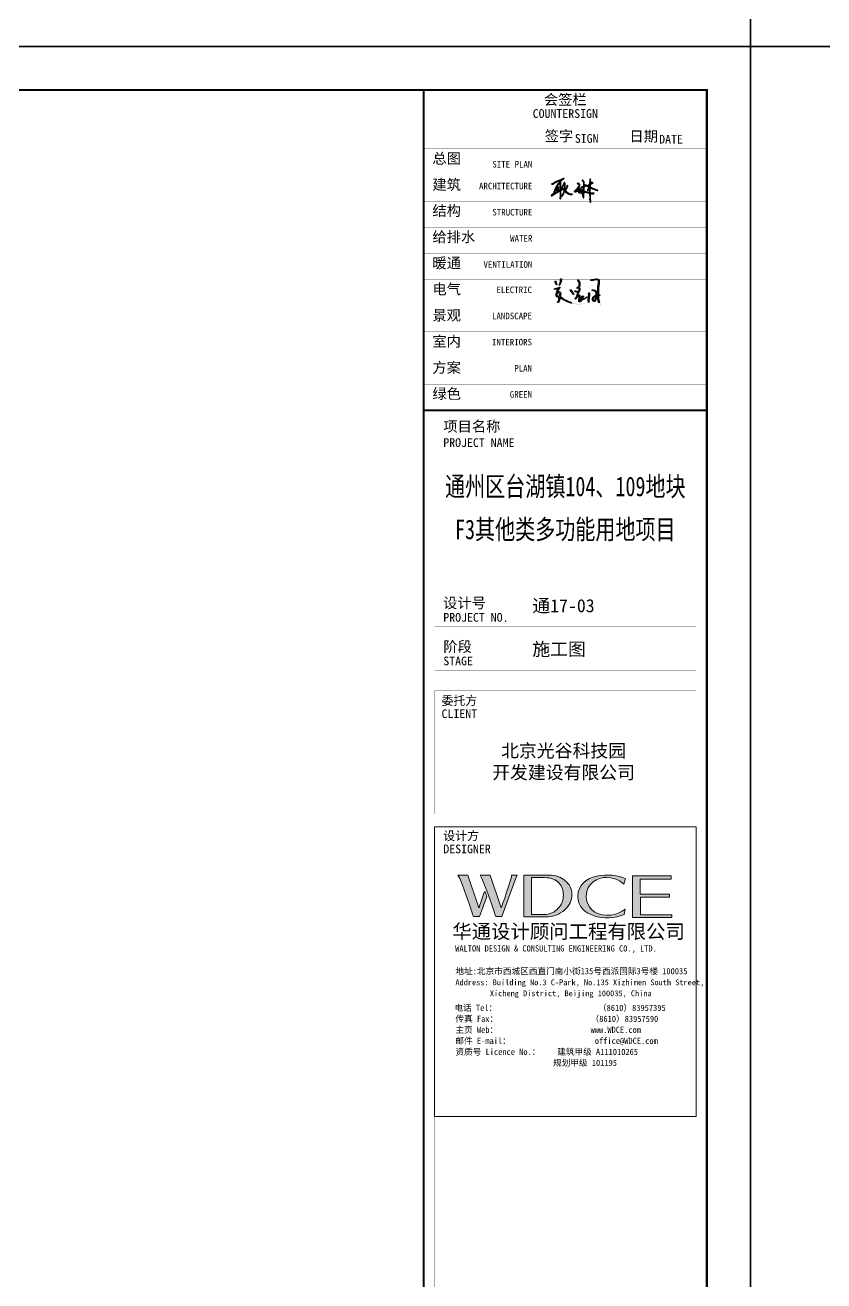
# Model space of a CAD drawing. Extents: x -186750 to 855523, y -12902 to 560425.
# Drawn here: x 160659 to 178991, y 136970 to 165789 of the extents above; entities that cross this region are included whole.
import ezdxf
from ezdxf.enums import TextEntityAlignment as Align
from ezdxf.xclip import XClip

# ---------------------------------------------------------------- set-up
doc = ezdxf.new("R2010")
doc.units = 0
doc.header["$LTSCALE"] = 1000
doc.header["$MEASUREMENT"] = 0
doc.header["$XCLIPFRAME"] = 0
doc.linetypes.add('X-104 8#10#平面$0$109-34 轴网$0$L1$0$$AUDIT_BAD_LTYPE1', pattern=[0])
doc.layers.add('00-图签签名_10', color=10, linetype='Continuous')
doc.layers.add('电子签名', color=5, linetype='Continuous')
doc.layers.add('8#楼幕墙$0$04-不打印_辅助线', color=165, linetype='Continuous', plot=False)
doc.layers.add('X-104 8#10#平面$0$04-不打印_辅助线', color=165, linetype='Continuous', plot=False)
doc.styles.add('图签信息$0$hwxh', font='STXIHEI.TTF')
doc.styles.add('图签信息$0$华文细黑', font='STXIHEI.TTF', dxfattribs={"height": 10})

# ---------------------------------------------------------------- blocks, each defined once
blk = doc.blocks.new('104-10 轴网')
at = {"layer": 'Defpoints'}
blk.add_lwpolyline([(104380, 45500), (178480, 45500), (178480, -11900), (104380, -11900)], close=True, dxfattribs=at)
blk = doc.blocks.new('图签信息$0$logo2')
h = blk.add_hatch(color=7)
h.paths.add_polyline_path([(19.02, -7.36), (15.84, -7.36), (15.84, -3.97), (18.97, -3.97), (18.97, -4.24), (16.46, -4.24), (16.46, -5.45), (18.81, -5.45), (18.81, -5.69), (16.47, -5.69), (16.47, -7.12), (19.02, -7.12)])
edge = h.paths.add_edge_path()
edge.add_spline(control_points=[(15.26, -4.21), (15.26, -4.21), (15.13, -4.65), (15.13, -4.65), (15.13, -4.65), (14.62, -4.1), (13.73, -4.1), (13.04, -4.1), (12.07, -4.54), (12.08, -5.62), (12.08, -6.49), (12.77, -7.16), (13.73, -7.17), (14.66, -7.17), (15.23, -6.68), (15.23, -6.68), (15.23, -6.68), (15.16, -7.11), (15.16, -7.11), (13.63, -7.7), (11.42, -7.29), (11.41, -5.64), (11.4, -3.72), (14.16, -3.66), (15.26, -4.21)], knot_values=[0, 0, 0, 0, 1, 1, 1, 2, 2, 2, 3, 3, 3, 4, 4, 4, 5, 5, 5, 6, 6, 6, 7, 7, 7, 8, 8, 8, 8], degree=3, periodic=0)
edge = h.paths.add_edge_path(flags=16)
edge.add_spline(control_points=[(10.23, -5.57), (10.23, -5.16), (10.12, -4.83), (9.9, -4.58), (9.63, -4.27), (9.23, -4.12), (8.69, -4.12), (8.69, -4.12), (7.64, -4.12), (7.64, -4.12), (7.64, -4.12), (7.64, -7.1), (7.64, -7.1), (7.64, -7.1), (8.66, -7.1), (8.66, -7.1), (9.13, -7.1), (9.52, -6.93), (9.82, -6.6), (10.09, -6.31), (10.23, -5.96), (10.23, -5.57)], knot_values=[0, 0, 0, 0, 1, 1, 1, 2, 2, 2, 3, 3, 3, 4, 4, 4, 5, 5, 5, 6, 6, 6, 7, 7, 7, 7], degree=3, periodic=0)
edge = h.paths.add_edge_path()
edge.add_spline(control_points=[(10.92, -5.51), (10.92, -5.96), (10.72, -6.37), (10.34, -6.72), (9.92, -7.1), (9.41, -7.29), (8.82, -7.29), (8.82, -7.29), (7.03, -7.29), (7.03, -7.29), (7.03, -7.29), (7.03, -3.92), (7.03, -3.92), (7.03, -3.92), (9.1, -3.92), (9.1, -3.92), (9.59, -3.92), (10.01, -4.06), (10.36, -4.34), (10.73, -4.64), (10.92, -5.03), (10.92, -5.51)], knot_values=[0, 0, 0, 0, 1, 1, 1, 2, 2, 2, 3, 3, 3, 4, 4, 4, 5, 5, 5, 6, 6, 6, 7, 7, 7, 7], degree=3, periodic=0)
at = {"lineweight": 0}
blk.add_lwpolyline([(19.02, -7.36), (15.84, -7.36), (15.84, -3.97), (18.97, -3.97), (18.97, -4.24), (16.46, -4.24), (16.46, -5.45), (18.81, -5.45), (18.81, -5.69), (16.47, -5.69), (16.47, -7.12), (19.02, -7.12), (19.02, -7.36)], dxfattribs=at)
for points, knots in [([(10.92, -5.51), (10.92, -5.96), (10.72, -6.37), (10.34, -6.72), (9.92, -7.1), (9.41, -7.29), (8.82, -7.29), (8.82, -7.29), (7.03, -7.29), (7.03, -7.29), (7.03, -7.29), (7.03, -3.92), (7.03, -3.92), (7.03, -3.92), (9.1, -3.92), (9.1, -3.92), (9.59, -3.92), (10.01, -4.06), (10.36, -4.34), (10.73, -4.64), (10.92, -5.03), (10.92, -5.51)], [0, 0, 0, 0, 1, 1, 1, 2, 2, 2, 3, 3, 3, 4, 4, 4, 5, 5, 5, 6, 6, 6, 7, 7, 7, 7]), ([(15.26, -4.21), (15.26, -4.21), (15.13, -4.65), (15.13, -4.65), (15.13, -4.65), (14.62, -4.1), (13.73, -4.1), (13.04, -4.1), (12.07, -4.54), (12.08, -5.62), (12.08, -6.49), (12.77, -7.16), (13.73, -7.17), (14.66, -7.17), (15.23, -6.68), (15.23, -6.68), (15.23, -6.68), (15.16, -7.11), (15.16, -7.11), (13.63, -7.7), (11.42, -7.29), (11.41, -5.64), (11.4, -3.72), (14.16, -3.66), (15.26, -4.21)], [0, 0, 0, 0, 1, 1, 1, 2, 2, 2, 3, 3, 3, 4, 4, 4, 5, 5, 5, 6, 6, 6, 7, 7, 7, 8, 8, 8, 8]), ([(10.23, -5.57), (10.23, -5.16), (10.12, -4.83), (9.9, -4.58), (9.63, -4.27), (9.23, -4.12), (8.69, -4.12), (8.69, -4.12), (7.64, -4.12), (7.64, -4.12), (7.64, -4.12), (7.64, -7.1), (7.64, -7.1), (7.64, -7.1), (8.66, -7.1), (8.66, -7.1), (9.13, -7.1), (9.52, -6.93), (9.82, -6.6), (10.09, -6.31), (10.23, -5.96), (10.23, -5.57)], [0, 0, 0, 0, 1, 1, 1, 2, 2, 2, 3, 3, 3, 4, 4, 4, 5, 5, 5, 6, 6, 6, 7, 7, 7, 7])]:
    blk.add_open_spline(points, degree=3, knots=knots, dxfattribs=at)
blk = doc.blocks.new('图签信息$0$logo1')
h = blk.add_hatch(color=8)
edge = h.paths.add_edge_path()
edge.add_spline(control_points=[(3.86, -5.21), (3.63, -5.88), (3.39, -6.56), (3.39, -6.56), (3.39, -6.56), (2.5, -3.91), (2.5, -3.91), (2.5, -3.91), (1.8, -3.91), (1.69, -3.91), (2.02, -4.39), (2.95, -7.27), (2.95, -7.27), (2.95, -7.27), (3.44, -7.27), (3.44, -7.27), (3.44, -7.27), (4.03, -5.66), (4.03, -5.66), (4.03, -5.66), (3.86, -5.21), (3.86, -5.21)], knot_values=[0, 0, 0, 0, 1, 1, 1, 2, 2, 2, 3, 3, 3, 4, 4, 4, 5, 5, 5, 6, 6, 6, 7, 7, 7, 7], degree=3, periodic=0)
h = blk.add_hatch(color=7)
edge = h.paths.add_edge_path()
edge.add_spline(control_points=[(6.04, -3.91), (6.09, -4.1), (5.2, -6.56), (5.2, -6.56), (5.2, -6.56), (4.3, -3.91), (4.3, -3.91), (4.3, -3.91), (3.6, -3.91), (3.49, -3.91), (3.82, -4.39), (4.75, -7.27), (4.75, -7.27), (4.75, -7.27), (5.24, -7.27), (5.24, -7.27), (5.24, -7.27), (6.33, -4.3), (6.33, -4.3), (6.33, -4.3), (6.48, -3.91), (6.48, -3.91), (6.48, -3.91), (6.21, -3.91), (6.04, -3.91)], knot_values=[0, 0, 0, 0, 1, 1, 1, 2, 2, 2, 3, 3, 3, 4, 4, 4, 5, 5, 5, 6, 6, 6, 7, 7, 7, 8, 8, 8, 8], degree=3, periodic=0)
at = {"color": 8, "lineweight": 0}
blk.add_open_spline([(3.86, -5.21), (3.63, -5.88), (3.39, -6.56), (3.39, -6.56), (3.39, -6.56), (2.5, -3.91), (2.5, -3.91), (2.5, -3.91), (1.8, -3.91), (1.69, -3.91), (2.02, -4.39), (2.95, -7.27), (2.95, -7.27), (2.95, -7.27), (3.44, -7.27), (3.44, -7.27), (3.44, -7.27), (4.03, -5.66), (4.03, -5.66), (4.03, -5.66), (3.86, -5.21), (3.86, -5.21)], degree=3, knots=[0, 0, 0, 0, 1, 1, 1, 2, 2, 2, 3, 3, 3, 4, 4, 4, 5, 5, 5, 6, 6, 6, 7, 7, 7, 7], dxfattribs=at)
at = {"lineweight": 0}
blk.add_open_spline([(6.04, -3.91), (6.09, -4.1), (5.2, -6.56), (5.2, -6.56), (5.2, -6.56), (4.3, -3.91), (4.3, -3.91), (4.3, -3.91), (3.6, -3.91), (3.49, -3.91), (3.82, -4.39), (4.75, -7.27), (4.75, -7.27), (4.75, -7.27), (5.24, -7.27), (5.24, -7.27), (5.24, -7.27), (6.33, -4.3), (6.33, -4.3), (6.33, -4.3), (6.48, -3.91), (6.48, -3.91), (6.48, -3.91), (6.21, -3.91), (6.04, -3.91)], degree=3, knots=[0, 0, 0, 0, 1, 1, 1, 2, 2, 2, 3, 3, 3, 4, 4, 4, 5, 5, 5, 6, 6, 6, 7, 7, 7, 8, 8, 8, 8], dxfattribs=at)
blk.add_blockref('图签信息$0$logo2', (0, 0))
blk = doc.blocks.new('图签信息$0$时间-logo')
at = {"layer": 'Defpoints', "lineweight": 0}
blk.add_lwpolyline([(0, -23.46), (-21.17, -23.46), (-21.17, 0), (0, 0), (0, -23.46)], dxfattribs=at)
blk.add_blockref('图签信息$0$logo1', (-20.97, 0))
at = {"style": '图签信息$0$hwxh'}
for s, height, p in [('华通设计顾问工程有限公司 ', 1.15, (-19.73, -9.05)), ('WALTON DESIGN & CONSULTING ENGINEERING CO., LTD.', 0.5, (-19.5, -10.1)), ('地址:北京市西城区西直门南小街135号西派国际3号楼 100035', 0.5, (-19.48, -11.94)), ('Address: Building No.3 C-Park, No.135 Xizhimen South Street, ', 0.47, (-19.48, -12.83)), ('Xicheng District, Beijing 100035, China ', 0.47, (-16.69, -13.72)), ('电话 Tel：                        （8610）83957395 ', 0.5, (-19.56, -14.91)), ('传真 Fax：                      （8610）83957590 ', 0.5, (-19.48, -15.8)), ('主页 Web：                      www.WDCE.com ', 0.5, (-19.48, -16.69)), ('邮件 E-mail：                    office@WDCE.com ', 0.5, (-19.48, -17.58)), ('资质号 Licence No.：    建筑甲级 A111010265 ', 0.5, (-19.48, -18.47)), ('   规划甲级 101195', 0.5, (-12.6, -19.36))]:
    blk.add_text(s, height=height, dxfattribs=at).set_placement(p)
blk = doc.blocks.new('图签信息')
at = {"const_width": 0.5}
for points in [[(-65, 574), (-65, 500.5), (0, 500.5), (0, 574)], [(-65, 0), (0, 0), (0, 500.5), (-65, 500.5)]]:
    blk.add_lwpolyline(points, close=True, dxfattribs=at)
at = {"const_width": 0.05}
for points in [[(-65, 566.5), (0, 566.5)], [(-39.14, 566.5), (-39.14, 500.5)], [(-19.1, 566.5), (-19.1, 500.5)], [(-65, 560.5), (0, 560.5)], [(-65, 554.5), (0, 554.5)], [(-65, 548.5), (0, 548.5)], [(-65, 542.5), (0, 542.5)], [(-65, 536.5), (0, 536.5)], [(-65, 530.5), (0, 530.5)], [(-65, 524.5), (0, 524.5)], [(-65, 518.5), (0, 518.5)], [(-65, 512.5), (0, 512.5)], [(-65, 512.5), (0, 512.5)], [(-65, 506.5), (0, 506.5)], [(-65, 500.5), (0, 500.5)], [(-62.5, 450.87), (-2.5, 450.87)], [(-62.5, 440.87), (-2.5, 440.87)], [(-2.5, 407.85), (-2.5, 436.12), (-62.5, 436.12), (-62.5, 407.85)], [(-62.5, 407.85), (-2.5, 407.85)], [(-62.5, 404.92), (-62.5, 227.83)], [(-62.5, 404.92), (-2.5, 404.92)], [(-62.5, 227.83), (-2.5, 227.83), (-2.5, 404.92)], [(-57.5, 338.36), (-7.5, 338.36)]]:
    blk.add_lwpolyline(points, dxfattribs=at)
at = {"ltscale": 0.001, "xscale": 2.834689937531525, "yscale": 2.834689937531525, "zscale": 2.834689937531525}
blk.add_blockref('图签信息$0$时间-logo', (-2.5, 404.92), dxfattribs=at)
at = {"style": '图签信息$0$华文细黑'}
for s, height, p in [('会签栏', 2.4, (-32.5, 573)), ('COUNTERSIGN', 2, (-32.5, 569.6))]:
    blk.add_text(s, height=height, dxfattribs=at).set_placement(p, align=Align.TOP_CENTER)
for s, height, p in [('签字', 2.4, (-37.22, 564.63)), ('日期', 2.4, (-17.79, 564.58)), ('SIGN', 2, (-30.32, 563.88)), ('DATE', 2, (-10.96, 563.7)), ('总图', 2.4, (-63, 559.5)), ('建筑', 2.4, (-63, 553.5)), ('结构', 2.4, (-63, 547.5)), ('给排水', 2.4, (-63, 541.5)), ('暖通', 2.4, (-63, 535.5)), ('电气', 2.4, (-63, 529.5)), ('景观', 2.4, (-63, 523.5)), ('室内', 2.4, (-63, 517.5)), ('方案', 2.4, (-63, 511.5)), ('绿色', 2.4, (-63, 505.5)), ('项目名称', 2.4, (-60.5, 498)), ('PROJECT NAME', 2, (-60.5, 494.08)), ('设计号', 2.4, (-60.54, 457.48)), ('PROJECT NO.', 2, (-60.5, 453.97)), ('阶段', 2.4, (-60.5, 447.47)), ('STAGE', 2, (-60.5, 443.97)), ('委托方', 2, (-60.9, 434.86)), ('CLIENT', 2, (-60.9, 431.86)), ('设计方', 2, (-60.5, 403.83)), ('DESIGNER', 2, (-60.5, 400.83))]:
    blk.add_text(s, height=height, dxfattribs=at).set_placement(p, align=Align.TOP_LEFT)
for s, p in [('SITE PLAN', (-40.06, 557.7)), ('ARCHITECTURE', (-40.06, 552.7)), ('STRUCTURE', (-40.06, 546.7)), ('WATER', (-40.06, 540.7)), ('VENTILATION', (-40.06, 534.7)), ('ELECTRIC', (-40.14, 528.89)), ('LANDSCAPE', (-40.14, 522.89)), ('INTERIORS', (-40.14, 516.89)), ('PLAN', (-40.14, 510.89)), ('GREEN', (-40.14, 504.89))]:
    blk.add_text(s, height=1.5, dxfattribs=at).set_placement(p, align=Align.TOP_RIGHT)
at = {"color": 4, "style": '图签信息$0$华文细黑', "width": 0.75}
for s, p in [('通州区台湖镇104、109地块', (-32.5, 480.78)), ('F3其他类多功能用地项目', (-32.5, 470.91))]:
    blk.add_text(s, height=4.5, dxfattribs=at).set_placement(p, align=Align.CENTER)
at = {"color": 4, "ltscale": 0.001, "char_height": 3, "width": 58.4895, "style": '图签信息$0$华文细黑'}
for s, insert, attachment_point in [('通17-03', (-40.06, 455.51), 4), ('施工图', (-40.06, 445.51), 4), ('北京光谷科技园\\P开发建设有限公司', (-32.9, 419.71), 5)]:
    blk.add_mtext(s, dxfattribs=dict(at, insert=insert, attachment_point=attachment_point))
blk = doc.blocks.new('图签-A1')
at = {"color": 2}
blk.add_blockref('图签信息', (0, 0), dxfattribs=at)
blk = doc.blocks.new('图框-A1')
for points, const_width in [([(0, 0), (841, 0), (841, 594), (0, 594)], 0.05), ([(766, 584), (25, 584), (25, 10), (766, 10)], 0.5)]:
    blk.add_lwpolyline(points, close=True, dxfattribs=dict(const_width=const_width))
blk = doc.blocks.new('104-8910 结构')
at = {"layer": 'Defpoints'}
blk.add_lwpolyline([(-19000, -118200), (61000, -118200), (61000, 41800), (-19000, 41800)], close=True, dxfattribs=at)
blk = doc.blocks.new('8#楼幕墙')
at = {"layer": '8#楼幕墙$0$04-不打印_辅助线'}
for points in [[(-18550, 165300), (65550, 165300), (65550, 224700), (-18550, 224700)], [(-18550, 105900), (65550, 105900), (65550, 165300), (-18550, 165300)]]:
    blk.add_lwpolyline(points, close=True, dxfattribs=at)
blk = doc.blocks.new('X-104 8#10#平面')
at = {"linetype": 'X-104 8#10#平面$0$109-34 轴网$0$L1$0$$AUDIT_BAD_LTYPE1'}
for points in [[(177307, 224700), (177307, 165300), (93207, 165300), (93207, 224700)], [(177307, 165300), (177307, 105900), (93207, 105900), (93207, 165300)]]:
    blk.add_lwpolyline(points, close=True, dxfattribs=at)
at = {"layer": 'X-104 8#10#平面$0$04-不打印_辅助线', "linetype": 'X-104 8#10#平面$0$109-34 轴网$0$L1$0$$AUDIT_BAD_LTYPE1'}
for points in [[(177307, 165300), (93207, 165300), (93207, 224700), (177307, 224700)], [(177307, 105900), (93207, 105900), (93207, 165300), (177307, 165300)]]:
    blk.add_lwpolyline(points, close=True, dxfattribs=at)
at = {"layer": 'X-104 8#10#平面$0$04-不打印_辅助线'}
for points in [[(177307, 165300), (261407, 165300), (261407, 224700), (177307, 224700)], [(177307, 105900), (261407, 105900), (261407, 165300), (177307, 165300)]]:
    blk.add_lwpolyline(points, close=True, dxfattribs=at)
at = {"linetype": 'X-104 8#10#平面$0$109-34 轴网$0$L1$0$$AUDIT_BAD_LTYPE1'}
ref = blk.add_blockref('8#楼幕墙', (111757, 0), dxfattribs=at)
XClip(ref).set_block_clipping_path([(-18549.9999999995, -12899.9999999999), (65550.0000000003, 284100.0000000003)])
at = {"xscale": 100, "yscale": 100, "zscale": 100}
for name, p in [('图框-A1', (93207, 165300)), ('图框-A1', (93207, 105900)), ('图签-A1', (176307, 106900))]:
    blk.add_blockref(name, p, dxfattribs=at)
at = {"linetype": 'X-104 8#10#平面$0$109-34 轴网$0$L1$0$$AUDIT_BAD_LTYPE1'}
ref = blk.add_blockref('104-10 轴网', (-8673, 118800), dxfattribs=at)
XClip(ref).set_block_clipping_path([(104379.5977508624, -11900), (178479.5977508624, 45500)])
ref = blk.add_blockref('104-8910 结构', (153887, 46100), dxfattribs=dict(at, rotation=180))
XClip(ref).set_block_clipping_path([(-15919.9999999996, -118200.0000000001), (58180.0000000003, -60800.0000000001)])
blk = doc.blocks.new('UYTITU')
at = {"layer": '电子签名', "linetype": 'Continuous'}
h = blk.add_hatch(color=5, dxfattribs=at)
h.paths.add_polyline_path([(952, 12), (951, 13), (943, 11), (940, 8), (935, -7), (932, -9), (936, -16), (940, -13), (948, 2), (950, 3)], flags=16)
h.paths.add_polyline_path([(1256, 30), (1254, 31), (1252, 29), (1239, 23), (1232, 17), (1218, 9), (1213, 3), (1211, 3), (1205, -4), (1201, -14), (1193, -26), (1191, -43), (1194, -49), (1194, -55), (1197, -57), (1197, -66), (1211, -84), (1221, -84), (1226, -81), (1228, -76), (1237, -65), (1236, -56), (1239, -52), (1239, -45), (1241, -43), (1241, -37), (1246, -25), (1247, -14), (1250, -10), (1250, -3), (1255, 12), (1256, 22), (1258, 25)], flags=16)
h.paths.add_polyline_path([(1094, 105), (1100, 105), (1103, 104), (1106, 101), (1109, 92), (1109, 49), (1105, 25), (1102, 16), (1102, 5), (1099, -7), (1100, -19), (1098, -22), (1096, -44), (1092, -57), (1094, -60), (1093, -73), (1091, -78), (1093, -88), (1094, -117), (1091, -119), (1085, -119), (1082, -109), (1081, -92), (1079, -90), (1077, -77), (1077, -57), (1075, -49), (1079, -36), (1078, -31), (1081, -16), (1080, -9), (1082, -2), (1082, 12), (1085, 24), (1087, 43), (1089, 49), (1089, 75), (1085, 95), (1088, 102)])
h.paths.add_polyline_path([(777, 145), (793, 145), (825, 140), (836, 132), (838, 132), (843, 127), (848, 119), (846, 115), (849, 85), (843, 75), (843, 65), (839, 60), (839, 51), (835, 43), (835, 38), (838, 37), (855, 50), (865, 53), (874, 53), (879, 51), (886, 39), (887, 30), (885, 16), (886, 5), (885, -9), (883, -13), (883, -25), (879, -36), (880, -41), (878, -45), (878, -72), (882, -85), (885, -87), (890, -86), (910, -65), (923, -46), (921, -31), (919, -29), (918, -22), (916, -19), (916, -5), (918, -2), (918, 5), (922, 1), (927, 5), (928, 13), (932, 17), (932, 22), (943, 25), (951, 30), (963, 28), (968, 22), (968, 15), (966, 13), (967, 10), (962, -2), (954, -11), (947, -26), (947, -31), (944, -36), (949, -43), (960, -42), (988, -30), (1005, -17), (1013, -13), (1014, -10), (1035, 1), (1044, 12), (1051, 12), (1039, -2), (1023, -17), (1009, -26), (996, -38), (980, -49), (954, -59), (943, -59), (936, -56), (926, -73), (912, -87), (904, -98), (890, -107), (881, -107), (873, -104), (865, -95), (863, -81), (860, -75), (860, -51), (863, -48), (867, -10), (866, -7), (868, 0), (868, 12), (871, 15), (871, 31), (866, 37), (860, 36), (859, 33), (852, 28), (835, 11), (832, 5), (818, -9), (812, -19), (813, -20), (808, -24), (803, -31), (790, -43), (786, -43), (778, -38), (777, -28), (783, -23), (786, -13), (797, -2), (802, 7), (812, 15), (815, 30), (818, 36), (820, 37), (820, 41), (823, 46), (823, 52), (831, 71), (832, 101), (829, 113), (816, 122), (776, 125), (768, 133), (768, 139)])
h.paths.add_polyline_path([(680, 173), (683, 173), (688, 171), (690, 163), (700, 142), (708, 133), (708, 130), (712, 126), (713, 122), (725, 104), (724, 101), (728, 99), (728, 95), (730, 94), (732, 87), (751, 68), (755, 66), (754, 61), (740, 63), (728, 73), (718, 85), (716, 89), (708, 99), (702, 110), (695, 117), (690, 126), (688, 127), (688, 130), (669, 154), (665, 161), (664, 166), (667, 170), (666, 171), (673, 171)], flags=17)
h.paths.add_polyline_path([(413, 232), (421, 232), (426, 230), (428, 227), (428, 219), (426, 218), (425, 214), (415, 201), (415, 198), (409, 194), (408, 189), (403, 185), (400, 176), (390, 163), (387, 153), (380, 145), (380, 141), (372, 124), (372, 120), (362, 93), (359, 77), (360, 71), (358, 57), (362, 44), (362, 37), (373, 24), (382, 21), (404, 20), (411, 24), (418, 31), (418, 67), (412, 93), (409, 99), (409, 104), (406, 106), (406, 111), (403, 117), (403, 121), (406, 125), (417, 129), (425, 128), (438, 111), (443, 99), (446, 79), (444, 53), (441, 36), (439, 33), (439, 20), (444, 13), (455, 6), (469, -8), (475, -10), (478, -14), (484, -16), (491, -23), (499, -27), (501, -29), (509, -32), (510, -34), (533, -49), (568, -65), (588, -76), (595, -78), (602, -84), (608, -86), (612, -90), (618, -91), (626, -94), (627, -96), (666, -108), (676, -113), (694, -119), (701, -119), (702, -121), (721, -124), (723, -127), (737, -128), (752, -134), (763, -135), (766, -137), (834, -151), (854, -150), (880, -152), (883, -150), (899, -150), (903, -147), (914, -149), (921, -146), (948, -145), (957, -143), (964, -144), (980, -142), (984, -140), (1010, -138), (1012, -136), (1025, -137), (1020, -140), (1014, -140), (991, -149), (986, -149), (953, -157), (912, -160), (878, -166), (838, -166), (798, -163), (795, -161), (751, -153), (732, -146), (703, -141), (616, -113), (607, -107), (601, -106), (593, -99), (579, -94), (576, -91), (566, -88), (558, -82), (543, -77), (531, -69), (517, -64), (515, -60), (505, -53), (499, -52), (497, -49), (483, -42), (469, -32), (467, -29), (460, -26), (442, -11), (433, -7), (430, -7), (428, -10), (423, -48), (421, -50), (419, -63), (412, -80), (407, -107), (404, -110), (403, -114), (388, -120), (380, -118), (376, -114), (374, -106), (377, -97), (379, -97), (382, -103), (386, -106), (391, -96), (393, -89), (404, -54), (405, -37), (407, -35), (406, -32), (409, 0), (384, 2), (359, 10), (358, 13), (351, 18), (347, 24), (346, 32), (341, 42), (340, 64), (343, 90), (347, 106), (351, 109), (350, 113), (354, 121), (355, 127), (360, 135), (360, 138), (368, 153), (368, 157), (389, 190), (389, 194), (393, 197), (388, 200), (386, 197), (375, 195), (368, 192), (363, 193), (357, 189), (317, 185), (315, 183), (310, 183), (306, 180), (301, 180), (300, 192), (306, 197), (319, 205), (345, 205), (349, 207), (365, 210), (403, 224)])
h.paths.add_polyline_path([(329, 376), (330, 376), (330, 372), (333, 368), (333, 363), (338, 353), (338, 346), (341, 341), (342, 331), (345, 326), (349, 314), (354, 307), (355, 300), (363, 292), (360, 288), (352, 289), (346, 293), (332, 317), (329, 327), (320, 343), (321, 346), (318, 350), (316, 367), (323, 370)])
h.paths.add_polyline_path([(842, 399), (851, 399), (858, 392), (873, 375), (884, 346), (886, 336), (885, 328), (888, 319), (888, 302), (884, 295), (884, 279), (874, 248), (871, 244), (868, 233), (878, 222), (884, 208), (884, 168), (882, 167), (878, 157), (875, 141), (858, 110), (856, 108), (853, 108), (859, 133), (862, 139), (861, 140), (866, 159), (868, 161), (868, 191), (866, 198), (867, 200), (863, 210), (848, 218), (838, 218), (829, 211), (822, 198), (818, 198), (817, 202), (822, 209), (822, 217), (827, 227), (834, 235), (843, 238), (855, 236), (861, 236), (868, 258), (868, 266), (873, 285), (872, 297), (875, 304), (872, 311), (871, 327), (868, 330), (867, 341), (864, 345), (862, 355), (839, 384), (837, 393)])
h.paths.add_polyline_path([(1268, 422), (1277, 422), (1304, 419), (1323, 409), (1332, 393), (1332, 353), (1331, 344), (1329, 341), (1330, 336), (1328, 317), (1326, 313), (1327, 311), (1316, 214), (1317, 180), (1313, 72), (1315, 67), (1323, 67), (1333, 63), (1343, 52), (1344, 45), (1339, 37), (1335, 38), (1335, 41), (1328, 50), (1317, 52), (1314, 49), (1312, 35), (1312, -17), (1315, -29), (1315, -35), (1319, -48), (1320, -63), (1323, -71), (1321, -74), (1326, -80), (1326, -85), (1332, -97), (1333, -104), (1335, -107), (1335, -112), (1342, -120), (1349, -134), (1349, -137), (1360, -153), (1362, -160), (1365, -163), (1367, -167), (1366, -168), (1372, -172), (1380, -184), (1380, -192), (1376, -195), (1366, -194), (1354, -181), (1353, -177), (1350, -175), (1350, -172), (1342, -164), (1340, -158), (1337, -157), (1331, -141), (1328, -138), (1321, -125), (1320, -117), (1314, -110), (1310, -101), (1307, -89), (1308, -88), (1305, -82), (1305, -75), (1299, -57), (1300, -56), (1298, -42), (1296, -38), (1297, -35), (1295, -25), (1293, -22), (1294, -13), (1292, -9), (1292, 6), (1294, 15), (1292, 19), (1292, 46), (1280, 42), (1276, 37), (1277, 36), (1274, 27), (1275, 19), (1270, 1), (1269, -8), (1267, -11), (1262, -32), (1255, -41), (1251, -60), (1245, -70), (1241, -82), (1226, -96), (1221, -98), (1204, -96), (1196, -92), (1188, -85), (1175, -56), (1175, -26), (1182, -5), (1187, -1), (1196, 12), (1221, 32), (1223, 32), (1242, 44), (1248, 45), (1256, 50), (1258, 54), (1259, 66), (1257, 90), (1249, 119), (1246, 125), (1227, 140), (1219, 141), (1168, 157), (1166, 159), (1166, 165), (1171, 173), (1180, 173), (1209, 164), (1217, 164), (1226, 160), (1236, 158), (1249, 151), (1264, 137), (1270, 127), (1270, 121), (1272, 120), (1278, 82), (1276, 66), (1279, 61), (1291, 63), (1294, 65), (1293, 70), (1295, 72), (1294, 94), (1296, 170), (1298, 193), (1297, 219), (1300, 229), (1300, 252), (1302, 255), (1301, 266), (1304, 269), (1314, 365), (1313, 390), (1307, 398), (1292, 403), (1262, 403), (1257, 401), (1222, 397), (1220, 395), (1206, 393), (1200, 390), (1180, 389), (1154, 384), (1141, 384), (1134, 391), (1139, 398), (1145, 402), (1155, 403), (1163, 406), (1196, 408), (1224, 414), (1231, 414), (1240, 418), (1256, 419)])
h.paths.add_polyline_path([(456, 425), (463, 422), (466, 413), (463, 398), (463, 384), (459, 375), (459, 367), (454, 363), (453, 353), (442, 323), (442, 319), (437, 313), (424, 282), (417, 273), (417, 271), (415, 271), (417, 282), (422, 292), (422, 295), (432, 320), (434, 336), (441, 354), (441, 361), (444, 370), (444, 415), (449, 423)])
at = {"layer": '电子签名', "color": 5, "linetype": 'Continuous'}
for p, q in [((316, 367), (323, 370)), ((318, 350), (316, 367)), ((321, 346), (318, 350)), ((320, 343), (321, 346)), ((329, 327), (320, 343)), ((323, 370), (329, 376)), ((329, 376), (330, 376)), ((332, 317), (329, 327)), ((330, 376), (330, 372)), ((330, 372), (333, 368)), ((346, 293), (332, 317)), ((333, 368), (333, 363)), ((333, 363), (338, 353)), ((338, 353), (338, 346)), ((338, 346), (341, 341)), ((341, 341), (342, 331)), ((342, 331), (345, 326)), ((345, 326), (349, 314)), ((352, 289), (346, 293)), ((349, 314), (354, 307)), ((360, 288), (352, 289)), ((354, 307), (355, 300)), ((355, 300), (363, 292)), ((363, 292), (360, 288)), ((417, 282), (422, 292)), ((422, 295), (432, 320)), ((422, 292), (422, 295)), ((437, 313), (424, 282)), ((432, 320), (434, 336)), ((434, 336), (441, 354)), ((442, 319), (437, 313)), ((441, 361), (444, 370)), ((441, 354), (441, 361)), ((453, 353), (442, 323)), ((442, 323), (442, 319)), ((444, 415), (449, 423)), ((444, 370), (444, 415)), ((449, 423), (456, 425)), ((454, 363), (453, 353)), ((459, 367), (454, 363)), ((456, 425), (463, 422)), ((463, 384), (459, 375)), ((459, 375), (459, 367)), ((463, 422), (466, 413)), ((466, 413), (463, 398)), ((463, 398), (463, 384)), ((837, 393), (842, 399)), ((839, 384), (837, 393)), ((862, 355), (839, 384)), ((842, 399), (851, 399)), ((851, 399), (858, 392)), ((858, 392), (873, 375)), ((864, 345), (862, 355)), ((867, 341), (864, 345)), ((868, 330), (867, 341)), ((871, 327), (868, 330)), ((872, 311), (871, 327)), ((875, 304), (872, 311)), ((872, 297), (875, 304)), ((873, 285), (872, 297)), ((873, 375), (884, 346)), ((884, 346), (886, 336)), ((888, 302), (884, 295)), ((884, 295), (884, 279)), ((886, 336), (885, 328)), ((885, 328), (888, 319)), ((888, 319), (888, 302)), ((1134, 391), (1139, 398)), ((1141, 384), (1134, 391)), ((1139, 398), (1145, 402)), ((1154, 384), (1141, 384)), ((1145, 402), (1155, 403)), ((1180, 389), (1154, 384)), ((1155, 403), (1163, 406)), ((1163, 406), (1196, 408)), ((1200, 390), (1180, 389)), ((1196, 408), (1224, 414)), ((1206, 393), (1200, 390)), ((1220, 395), (1206, 393)), ((1222, 397), (1220, 395)), ((1257, 401), (1222, 397)), ((1224, 414), (1231, 414)), ((1231, 414), (1240, 418)), ((1240, 418), (1256, 419)), ((1256, 419), (1268, 422)), ((1262, 403), (1257, 401)), ((1292, 403), (1262, 403)), ((1268, 422), (1277, 422)), ((1277, 422), (1304, 419)), ((1307, 398), (1292, 403)), ((1304, 419), (1323, 409)), ((1304, 269), (1314, 365)), ((1313, 390), (1307, 398)), ((1314, 365), (1313, 390)), ((1327, 311), (1316, 214)), ((1323, 409), (1332, 393)), ((1328, 317), (1326, 313)), ((1326, 313), (1327, 311)), ((1330, 336), (1328, 317)), ((1331, 344), (1329, 341)), ((1329, 341), (1330, 336)), ((1332, 353), (1331, 344)), ((1332, 393), (1332, 353)), ((300, 192), (306, 197)), ((301, 180), (300, 192)), ((306, 180), (301, 180)), ((306, 197), (319, 205)), ((310, 183), (306, 180)), ((315, 183), (310, 183)), ((317, 185), (315, 183)), ((357, 189), (317, 185)), ((319, 205), (345, 205)), ((340, 64), (343, 90)), ((341, 42), (340, 64)), ((346, 32), (341, 42)), ((343, 90), (347, 106)), ((345, 205), (349, 207)), ((347, 24), (346, 32)), ((347, 106), (351, 109)), ((351, 18), (347, 24)), ((349, 207), (365, 210)), ((350, 113), (354, 121)), ((351, 109), (350, 113)), ((358, 13), (351, 18)), ((354, 121), (355, 127)), ((355, 127), (360, 135)), ((363, 193), (357, 189)), ((360, 71), (358, 57)), ((358, 57), (362, 44)), ((359, 10), (358, 13)), ((362, 93), (359, 77)), ((359, 77), (360, 71)), ((384, 2), (359, 10)), ((360, 138), (368, 153)), ((360, 135), (360, 138)), ((372, 120), (362, 93)), ((362, 44), (362, 37)), ((362, 37), (373, 24)), ((368, 192), (363, 193)), ((365, 210), (403, 224)), ((375, 195), (368, 192)), ((368, 157), (389, 190)), ((368, 153), (368, 157)), ((380, 141), (372, 124)), ((372, 124), (372, 120)), ((373, 24), (382, 21)), ((386, 197), (375, 195)), ((387, 153), (380, 145)), ((380, 145), (380, 141)), ((382, 21), (404, 20)), ((409, 0), (384, 2)), ((388, 200), (386, 197)), ((390, 163), (387, 153)), ((393, 197), (388, 200)), ((389, 194), (393, 197)), ((389, 190), (389, 194)), ((400, 176), (390, 163)), ((403, 185), (400, 176)), ((403, 224), (413, 232)), ((408, 189), (403, 185)), ((403, 121), (406, 125)), ((403, 117), (403, 121)), ((406, 111), (403, 117)), ((404, 20), (411, 24)), ((406, 125), (417, 129)), ((406, 106), (406, 111)), ((409, 104), (406, 106)), ((406, -32), (409, 0)), ((409, 194), (408, 189)), ((415, 198), (409, 194)), ((409, 99), (409, 104)), ((412, 93), (409, 99)), ((411, 24), (418, 31)), ((418, 67), (412, 93)), ((413, 232), (421, 232)), ((415, 271), (417, 282)), ((417, 271), (415, 271)), ((425, 214), (415, 201)), ((415, 201), (415, 198)), ((424, 282), (417, 273)), ((417, 273), (417, 271)), ((417, 129), (425, 128)), ((418, 31), (418, 67)), ((421, 232), (426, 230)), ((426, 218), (425, 214)), ((425, 128), (438, 111)), ((426, 230), (428, 227)), ((428, 219), (426, 218)), ((428, 227), (428, 219)), ((438, 111), (443, 99)), ((441, 36), (439, 33)), ((439, 33), (439, 20)), ((439, 20), (444, 13)), ((444, 53), (441, 36)), ((443, 99), (446, 79)), ((446, 79), (444, 53)), ((444, 13), (455, 6)), ((455, 6), (469, -8)), ((664, 166), (667, 170)), ((665, 161), (664, 166)), ((669, 154), (665, 161)), ((666, 171), (673, 171)), ((667, 170), (666, 171)), ((688, 130), (669, 154)), ((673, 171), (680, 173)), ((680, 173), (683, 173)), ((683, 173), (688, 171)), ((688, 171), (690, 163)), ((688, 127), (688, 130)), ((690, 126), (688, 127)), ((690, 163), (700, 142)), ((695, 117), (690, 126)), ((702, 110), (695, 117)), ((700, 142), (708, 133)), ((708, 99), (702, 110)), ((708, 133), (708, 130)), ((708, 130), (712, 126)), ((716, 89), (708, 99)), ((712, 126), (713, 122)), ((713, 122), (725, 104)), ((718, 85), (716, 89)), ((728, 73), (718, 85)), ((725, 104), (724, 101)), ((724, 101), (728, 99)), ((728, 99), (728, 95)), ((728, 95), (730, 94)), ((740, 63), (728, 73)), ((730, 94), (732, 87)), ((732, 87), (751, 68)), ((754, 61), (740, 63)), ((751, 68), (755, 66)), ((755, 66), (754, 61)), ((768, 139), (777, 145)), ((768, 133), (768, 139)), ((776, 125), (768, 133)), ((816, 122), (776, 125)), ((777, 145), (793, 145)), ((793, 145), (825, 140)), ((797, -2), (802, 7)), ((802, 7), (812, 15)), ((812, 15), (815, 30)), ((815, 30), (818, 36)), ((829, 113), (816, 122)), ((817, 202), (822, 209)), ((818, 198), (817, 202)), ((822, 198), (818, 198)), ((818, 36), (820, 37)), ((832, 5), (818, -9)), ((820, 41), (823, 46)), ((820, 37), (820, 41)), ((822, 217), (827, 227)), ((822, 209), (822, 217)), ((829, 211), (822, 198)), ((823, 52), (831, 71)), ((823, 46), (823, 52)), ((825, 140), (836, 132)), ((827, 227), (834, 235)), ((838, 218), (829, 211)), ((832, 101), (829, 113)), ((831, 71), (832, 101)), ((835, 11), (832, 5)), ((834, 235), (843, 238)), ((839, 51), (835, 43)), ((835, 43), (835, 38)), ((835, 38), (838, 37)), ((852, 28), (835, 11)), ((836, 132), (838, 132)), ((848, 218), (838, 218)), ((838, 132), (843, 127)), ((838, 37), (855, 50)), ((843, 65), (839, 60)), ((839, 60), (839, 51)), ((843, 238), (855, 236)), ((843, 127), (848, 119)), ((849, 85), (843, 75)), ((843, 75), (843, 65)), ((848, 119), (846, 115)), ((846, 115), (849, 85)), ((863, 210), (848, 218)), ((859, 33), (852, 28)), ((853, 108), (859, 133)), ((856, 108), (853, 108)), ((855, 236), (861, 236)), ((855, 50), (865, 53)), ((858, 110), (856, 108)), ((875, 141), (858, 110)), ((859, 133), (862, 139)), ((860, 36), (859, 33)), ((866, 37), (860, 36)), ((861, 236), (868, 258)), ((861, 140), (866, 159)), ((862, 139), (861, 140)), ((867, 200), (863, 210)), ((865, 53), (874, 53)), ((866, 198), (867, 200)), ((868, 191), (866, 198)), ((866, 159), (868, 161)), ((871, 31), (866, 37)), ((866, -7), (868, 0)), ((868, 266), (873, 285)), ((868, 258), (868, 266)), ((871, 244), (868, 233)), ((868, 233), (878, 222)), ((868, 161), (868, 191)), ((868, 12), (871, 15)), ((868, 0), (868, 12)), ((874, 248), (871, 244)), ((871, 15), (871, 31)), ((884, 279), (874, 248)), ((874, 53), (879, 51)), ((878, 157), (875, 141)), ((878, 222), (884, 208)), ((882, 167), (878, 157)), ((879, 51), (886, 39)), ((884, 168), (882, 167)), ((884, 208), (884, 168)), ((887, 30), (885, 16)), ((885, 16), (886, 5)), ((886, 5), (885, -9)), ((886, 39), (887, 30)), ((918, 5), (922, 1)), ((918, -2), (918, 5)), ((922, 1), (927, 5)), ((927, 5), (928, 13)), ((928, 13), (932, 17)), ((932, 22), (943, 25)), ((932, 17), (932, 22)), ((940, 8), (935, -7)), ((943, 11), (940, 8)), ((940, -13), (948, 2)), ((943, 25), (951, 30)), ((951, 13), (943, 11)), ((948, 2), (950, 3)), ((950, 3), (952, 12)), ((951, 30), (963, 28)), ((952, 12), (951, 13)), ((967, 10), (962, -2)), ((963, 28), (968, 22)), ((968, 15), (966, 13)), ((966, 13), (967, 10)), ((968, 22), (968, 15)), ((1014, -10), (1035, 1)), ((1035, 1), (1044, 12)), ((1051, 12), (1039, -2)), ((1044, 12), (1051, 12)), ((1082, 12), (1085, 24)), ((1082, -2), (1082, 12)), ((1085, 95), (1088, 102)), ((1089, 75), (1085, 95)), ((1085, 24), (1087, 43)), ((1087, 43), (1089, 49)), ((1088, 102), (1094, 105)), ((1089, 49), (1089, 75)), ((1094, 105), (1100, 105)), ((1102, 5), (1099, -7)), ((1100, 105), (1103, 104)), ((1105, 25), (1102, 16)), ((1102, 16), (1102, 5)), ((1103, 104), (1106, 101)), ((1109, 49), (1105, 25)), ((1106, 101), (1109, 92)), ((1109, 92), (1109, 49)), ((1166, 165), (1171, 173)), ((1166, 159), (1166, 165)), ((1168, 157), (1166, 159)), ((1219, 141), (1168, 157)), ((1171, 173), (1180, 173)), ((1180, 173), (1209, 164)), ((1187, -1), (1196, 12)), ((1196, 12), (1221, 32)), ((1211, 3), (1205, -4)), ((1209, 164), (1217, 164)), ((1213, 3), (1211, 3)), ((1218, 9), (1213, 3)), ((1217, 164), (1226, 160)), ((1232, 17), (1218, 9)), ((1227, 140), (1219, 141)), ((1221, 32), (1223, 32)), ((1223, 32), (1242, 44)), ((1226, 160), (1236, 158)), ((1246, 125), (1227, 140)), ((1239, 23), (1232, 17)), ((1236, 158), (1249, 151)), ((1252, 29), (1239, 23)), ((1242, 44), (1248, 45)), ((1249, 119), (1246, 125)), ((1248, 45), (1256, 50)), ((1249, 151), (1264, 137)), ((1257, 90), (1249, 119)), ((1250, -3), (1255, 12)), ((1254, 31), (1252, 29)), ((1256, 30), (1254, 31)), ((1255, 12), (1256, 22)), ((1256, 50), (1258, 54)), ((1258, 25), (1256, 30)), ((1256, 22), (1258, 25)), ((1259, 66), (1257, 90)), ((1258, 54), (1259, 66)), ((1264, 137), (1270, 127)), ((1270, 1), (1269, -8)), ((1270, 127), (1270, 121)), ((1270, 121), (1272, 120)), ((1275, 19), (1270, 1)), ((1272, 120), (1278, 82)), ((1277, 36), (1274, 27)), ((1274, 27), (1275, 19)), ((1278, 82), (1276, 66)), ((1276, 66), (1279, 61)), ((1280, 42), (1276, 37)), ((1276, 37), (1277, 36)), ((1279, 61), (1291, 63)), ((1292, 46), (1280, 42)), ((1291, 63), (1294, 65)), ((1292, 19), (1292, 46)), ((1294, 15), (1292, 19)), ((1292, 6), (1294, 15)), ((1292, -9), (1292, 6)), ((1293, 70), (1295, 72)), ((1294, 65), (1293, 70)), ((1294, 94), (1296, 170)), ((1295, 72), (1294, 94)), ((1296, 170), (1298, 193)), ((1297, 219), (1300, 229)), ((1298, 193), (1297, 219)), ((1300, 252), (1302, 255)), ((1300, 229), (1300, 252)), ((1301, 266), (1304, 269)), ((1302, 255), (1301, 266)), ((1314, 49), (1312, 35)), ((1312, 35), (1312, -17)), ((1317, 180), (1313, 72)), ((1313, 72), (1315, 67)), ((1317, 52), (1314, 49)), ((1315, 67), (1323, 67)), ((1316, 214), (1317, 180)), ((1328, 50), (1317, 52)), ((1323, 67), (1333, 63)), ((1335, 41), (1328, 50)), ((1333, 63), (1343, 52)), ((1335, 38), (1335, 41)), ((1339, 37), (1335, 38)), ((1344, 45), (1339, 37)), ((1343, 52), (1344, 45)), ((374, -106), (377, -97)), ((376, -114), (374, -106)), ((380, -118), (376, -114)), ((377, -97), (379, -97)), ((379, -97), (382, -103)), ((388, -120), (380, -118)), ((382, -103), (386, -106)), ((386, -106), (391, -96)), ((403, -114), (388, -120)), ((391, -96), (393, -89)), ((393, -89), (404, -54)), ((404, -110), (403, -114)), ((404, -54), (405, -37)), ((407, -107), (404, -110)), ((405, -37), (407, -35)), ((407, -35), (406, -32)), ((412, -80), (407, -107)), ((419, -63), (412, -80)), ((421, -50), (419, -63)), ((423, -48), (421, -50)), ((428, -10), (423, -48)), ((430, -7), (428, -10)), ((433, -7), (430, -7)), ((442, -11), (433, -7)), ((460, -26), (442, -11)), ((467, -29), (460, -26)), ((469, -32), (467, -29)), ((469, -8), (475, -10)), ((483, -42), (469, -32)), ((475, -10), (478, -14)), ((478, -14), (484, -16)), ((497, -49), (483, -42)), ((484, -16), (491, -23)), ((491, -23), (499, -27)), ((499, -52), (497, -49)), ((499, -27), (501, -29)), ((505, -53), (499, -52)), ((501, -29), (509, -32)), ((515, -60), (505, -53)), ((509, -32), (510, -34)), ((510, -34), (533, -49)), ((517, -64), (515, -60)), ((531, -69), (517, -64)), ((543, -77), (531, -69)), ((533, -49), (568, -65)), ((558, -82), (543, -77)), ((566, -88), (558, -82)), ((576, -91), (566, -88)), ((568, -65), (588, -76)), ((579, -94), (576, -91)), ((593, -99), (579, -94)), ((588, -76), (595, -78)), ((601, -106), (593, -99)), ((595, -78), (602, -84)), ((607, -107), (601, -106)), ((602, -84), (608, -86)), ((616, -113), (607, -107)), ((608, -86), (612, -90)), ((612, -90), (618, -91)), ((703, -141), (616, -113)), ((618, -91), (626, -94)), ((626, -94), (627, -96)), ((627, -96), (666, -108)), ((666, -108), (676, -113)), ((676, -113), (694, -119)), ((777, -28), (783, -23)), ((778, -38), (777, -28)), ((786, -43), (778, -38)), ((783, -23), (786, -13)), ((786, -13), (797, -2)), ((790, -43), (786, -43)), ((803, -31), (790, -43)), ((808, -24), (803, -31)), ((813, -20), (808, -24)), ((818, -9), (812, -19)), ((812, -19), (813, -20)), ((860, -51), (863, -48)), ((860, -75), (860, -51)), ((863, -81), (860, -75)), ((863, -48), (867, -10)), ((865, -95), (863, -81)), ((873, -104), (865, -95)), ((867, -10), (866, -7)), ((881, -107), (873, -104)), ((880, -41), (878, -45)), ((878, -45), (878, -72)), ((878, -72), (882, -85)), ((883, -25), (879, -36)), ((879, -36), (880, -41)), ((890, -107), (881, -107)), ((882, -85), (885, -87)), ((885, -9), (883, -13)), ((883, -13), (883, -25)), ((885, -87), (890, -86)), ((890, -86), (910, -65)), ((904, -98), (890, -107)), ((912, -87), (904, -98)), ((910, -65), (923, -46)), ((926, -73), (912, -87)), ((916, -5), (918, -2)), ((916, -19), (916, -5)), ((918, -22), (916, -19)), ((919, -29), (918, -22)), ((921, -31), (919, -29)), ((923, -46), (921, -31)), ((936, -56), (926, -73)), ((935, -7), (932, -9)), ((932, -9), (936, -16)), ((936, -16), (940, -13)), ((943, -59), (936, -56)), ((954, -59), (943, -59)), ((947, -31), (944, -36)), ((944, -36), (949, -43)), ((954, -11), (947, -26)), ((947, -26), (947, -31)), ((949, -43), (960, -42)), ((962, -2), (954, -11)), ((980, -49), (954, -59)), ((960, -42), (988, -30)), ((996, -38), (980, -49)), ((988, -30), (1005, -17)), ((1009, -26), (996, -38)), ((1005, -17), (1013, -13)), ((1023, -17), (1009, -26)), ((1013, -13), (1014, -10)), ((1039, -2), (1023, -17)), ((1075, -49), (1079, -36)), ((1077, -57), (1075, -49)), ((1077, -77), (1077, -57)), ((1079, -90), (1077, -77)), ((1078, -31), (1081, -16)), ((1079, -36), (1078, -31)), ((1081, -92), (1079, -90)), ((1080, -9), (1082, -2)), ((1081, -16), (1080, -9)), ((1082, -109), (1081, -92)), ((1085, -119), (1082, -109)), ((1093, -73), (1091, -78)), ((1091, -78), (1093, -88)), ((1094, -117), (1091, -119)), ((1096, -44), (1092, -57)), ((1092, -57), (1094, -60)), ((1094, -60), (1093, -73)), ((1093, -88), (1094, -117)), ((1098, -22), (1096, -44)), ((1100, -19), (1098, -22)), ((1099, -7), (1100, -19)), ((1175, -26), (1182, -5)), ((1175, -56), (1175, -26)), ((1188, -85), (1175, -56)), ((1182, -5), (1187, -1)), ((1196, -92), (1188, -85)), ((1193, -26), (1191, -43)), ((1191, -43), (1194, -49)), ((1201, -14), (1193, -26)), ((1194, -49), (1194, -55)), ((1194, -55), (1197, -57)), ((1204, -96), (1196, -92)), ((1197, -57), (1197, -66)), ((1197, -66), (1211, -84)), ((1205, -4), (1201, -14)), ((1221, -98), (1204, -96)), ((1211, -84), (1221, -84)), ((1221, -84), (1226, -81)), ((1226, -96), (1221, -98)), ((1226, -81), (1228, -76)), ((1241, -82), (1226, -96)), ((1228, -76), (1237, -65)), ((1236, -56), (1239, -52)), ((1237, -65), (1236, -56)), ((1239, -45), (1241, -43)), ((1239, -52), (1239, -45)), ((1241, -37), (1246, -25)), ((1241, -43), (1241, -37)), ((1245, -70), (1241, -82)), ((1251, -60), (1245, -70)), ((1246, -25), (1247, -14)), ((1247, -14), (1250, -10)), ((1250, -10), (1250, -3)), ((1255, -41), (1251, -60)), ((1262, -32), (1255, -41)), ((1267, -11), (1262, -32)), ((1269, -8), (1267, -11)), ((1294, -13), (1292, -9)), ((1293, -22), (1294, -13)), ((1295, -25), (1293, -22)), ((1297, -35), (1295, -25)), ((1296, -38), (1297, -35)), ((1298, -42), (1296, -38)), ((1300, -56), (1298, -42)), ((1299, -57), (1300, -56)), ((1305, -75), (1299, -57)), ((1305, -82), (1305, -75)), ((1308, -88), (1305, -82)), ((1307, -89), (1308, -88)), ((1310, -101), (1307, -89)), ((1314, -110), (1310, -101)), ((1312, -17), (1315, -29)), ((1320, -117), (1314, -110)), ((1315, -29), (1315, -35)), ((1315, -35), (1319, -48)), ((1319, -48), (1320, -63)), ((1320, -63), (1323, -71)), ((1321, -125), (1320, -117)), ((1323, -71), (1321, -74)), ((1321, -74), (1326, -80)), ((1326, -80), (1326, -85)), ((1326, -85), (1332, -97)), ((1332, -97), (1333, -104)), ((1333, -104), (1335, -107)), ((1335, -107), (1335, -112)), ((1335, -112), (1342, -120))]:
    blk.add_line(p, q, dxfattribs=at)
blk = doc.blocks.new('gl')
h = blk.add_hatch(color=256)
h.dxf.hatch_style = 1
h.paths.add_polyline_path([(-1, -1), (10, -8), (29, -8), (52, 8), (103, 37), (155, 61), (219, 92), (157, 9), (121, -38), (94, -92), (53, -191), (39, -227), (1, -257), (-6, -262), (-6, -269), (1, -272), (8, -272), (29, -255), (76, -224), (169, -170), (199, -158), (197, -258), (193, -334), (202, -341), (209, -341), (213, -332), (211, -296), (213, -259), (213, -153), (228, -143), (261, -131), (279, -127), (285, -127), (289, -123), (285, -115), (278, -113), (271, -114), (259, -117), (213, -135), (217, 19), (214, 43), (211, 48), (205, 50), (202, 50), (227, 79), (247, 95), (270, 113), (285, 120), (290, 123), (287, 128), (280, 133), (274, 133), (267, 128), (237, 113), (201, 97), (130, 65), (93, 47), (59, 27), (40, 15), (29, 9), (18, 4), (10, 2), (4, 2), (0, 0)])
h.paths.add_polyline_path([(108, -141), (112, -148), (120, -150), (126, -149), (145, -138), (167, -128), (169, -123), (164, -117), (159, -115), (135, -124), (118, -135), (114, -138)], flags=0)
h.paths.add_polyline_path([(119, -92), (125, -95), (133, -95), (141, -89), (147, -87), (150, -87), (145, -98), (141, -107), (144, -108), (157, -102), (161, -95), (170, -80), (161, -72), (140, -75), (120, -85)], flags=0)
h.paths.add_polyline_path([(201, 46), (189, 31), (156, -12), (138, -41), (121, -71), (78, -177), (60, -216), (104, -189), (156, -162), (199, -142), (199, -51), (200, 9), (200, 42), (200, 46)], flags=16)
h = blk.add_hatch(color=256)
h.dxf.hatch_style = 1
h.paths.add_polyline_path([(246, -84), (239, -77), (231, -73), (223, -76), (223, -82), (230, -91), (235, -107), (244, -118), (255, -118), (259, -117), (258, -108), (259, -90), (265, -60), (275, -30), (290, -4), (298, 9), (301, -69), (299, -107), (293, -142), (274, -199), (253, -243), (243, -264), (239, -257), (239, -248), (236, -248), (229, -266), (224, -280), (227, -287), (233, -288), (241, -287), (263, -259), (282, -223), (292, -196), (303, -163), (335, -194), (361, -218), (395, -237), (423, -244), (453, -244), (473, -244), (479, -237), (467, -237), (409, -228), (381, -214), (347, -184), (322, -160), (339, -138), (359, -92), (372, -62), (372, -44), (364, -36), (356, -36), (353, -40), (356, -46), (347, -78), (334, -107), (323, -133), (308, -152), (315, -115), (317, -96), (318, -39), (314, 11), (308, 28), (298, 34), (293, 32), (284, 18), (265, -18), (251, -54), (247, -69)])
h = blk.add_hatch(color=256)
h.dxf.hatch_style = 1
h.paths.add_polyline_path([(594, 10), (592, 7), (593, 4), (597, 1), (604, 1), (612, 2), (627, -2), (638, -12), (639, -25), (631, -46), (605, -84), (575, -123), (546, -152), (522, -173), (522, -177), (527, -182), (539, -182), (560, -178), (603, -165), (619, -158), (617, -179), (622, -195), (629, -202), (641, -202), (655, -188), (667, -167), (677, -148), (679, -137), (677, -129), (674, -129), (670, -134), (657, -151), (639, -179), (636, -182), (634, -180), (638, -150), (662, -136), (672, -128), (672, -125), (656, -110), (640, -96), (636, -86), (628, -84), (622, -86), (621, -89), (622, -104), (621, -139), (601, -148), (583, -156), (558, -164), (552, -165), (551, -162), (567, -148), (585, -129), (603, -108), (625, -78), (646, -48), (652, -34), (654, -21), (652, -13), (645, -4), (635, 3), (626, 8), (615, 12), (608, 12), (602, 12)])
h.paths.add_polyline_path([(635, -100), (636, -130), (637, -134), (655, -127), (662, -124), (654, -115), (636, -99)], flags=16)
h = blk.add_hatch(color=256)
h.dxf.hatch_style = 1
h.paths.add_polyline_path([(718, -147), (729, -158), (732, -160), (727, -256), (727, -266), (717, -236), (711, -199), (711, -177), (713, -163)], flags=16)
h.paths.add_polyline_path([(676, -79), (674, -84), (679, -89), (686, -89), (697, -87), (710, -82), (732, -73), (733, -75), (733, -136), (733, -140), (724, -131), (717, -127), (713, -125), (707, -126), (704, -130), (700, -146), (686, -181), (678, -201), (674, -216), (674, -222), (680, -224), (685, -224), (691, -218), (696, -205), (703, -186), (706, -180), (708, -203), (714, -249), (716, -262), (724, -314), (730, -321), (737, -321), (743, -316), (743, -263), (749, -178), (749, -174), (770, -185), (804, -196), (834, -206), (860, -215), (875, -219), (878, -300), (885, -363), (882, -363), (875, -345), (873, -339), (873, -339), (875, -347), (876, -356), (880, -371), (884, -390), (888, -410), (890, -416), (895, -418), (902, -418), (906, -413), (904, -397), (899, -330), (893, -283), (893, -222), (919, -227), (940, -226), (963, -223), (974, -220), (979, -215), (979, -212), (975, -211), (971, -212), (960, -212), (945, -213), (919, -212), (899, -210), (891, -208), (891, -167), (891, -114), (892, -88), (936, -110), (984, -130), (1015, -143), (1049, -152), (1060, -152), (1062, -148), (1062, -146), (1059, -144), (1053, -140), (1032, -133), (1012, -126), (982, -115), (938, -96), (893, -73), (893, -44), (893, -11), (947, 16), (955, 20), (950, 29), (944, 32), (929, 35), (921, 36), (913, 40), (905, 51), (903, 54), (902, 50), (907, 37), (913, 29), (921, 25), (924, 25), (914, 20), (897, 11), (893, 6), (891, 8), (894, 43), (898, 83), (898, 97), (902, 101), (891, 112), (886, 113), (882, 109), (882, 85), (876, 19), (875, -1), (831, -32), (821, -40), (811, -45), (808, -50), (810, -54), (815, -57), (823, -57), (831, -54), (854, -36), (875, -22), (876, -23), (877, -52), (876, -61), (873, -58), (874, -49), (873, -42), (867, -35), (861, -35), (858, -37), (857, -42), (858, -51), (855, -57), (844, -76), (852, -73), (834, -134), (833, -125), (829, -125), (829, -145), (826, -157), (833, -161), (841, -160), (856, -122), (869, -72), (877, -78), (875, -173), (876, -206), (836, -193), (762, -165), (751, -156), (750, -66), (799, -45), (810, -42), (810, -38), (807, -33), (795, -27), (778, -24), (774, -24), (765, -20), (760, -22), (768, -28), (785, -34), (750, -48), (751, -12), (750, 18), (748, 44), (740, 66), (728, 78), (714, 85), (706, 85), (703, 80), (709, 72), (719, 66), (723, 65), (730, 46), (732, 16), (734, -17), (733, -55), (707, -66), (685, -75)])
h = blk.add_hatch(color=256)
h.dxf.hatch_style = 1
h.paths.add_polyline_path([(108, -141), (112, -148), (120, -150), (126, -149), (145, -138), (167, -128), (169, -123), (164, -117), (159, -115), (135, -124), (118, -135), (114, -138)])
h = blk.add_hatch(color=256)
h.dxf.hatch_style = 1
h.paths.add_polyline_path([(119, -92), (125, -95), (133, -95), (141, -89), (147, -87), (150, -87), (145, -98), (141, -107), (144, -108), (157, -102), (161, -95), (170, -80), (161, -72), (140, -75), (120, -85)])
for points in [[(-1, -1), (10, -8), (29, -8), (52, 8), (103, 37), (155, 61), (219, 92), (157, 9), (121, -38), (94, -92), (53, -191), (39, -227), (1, -257), (-6, -262), (-6, -269), (1, -272), (8, -272), (29, -255), (76, -224), (169, -170), (199, -158), (197, -258), (193, -334), (202, -341), (209, -341), (213, -332), (211, -296), (213, -259), (213, -153), (228, -143), (261, -131), (279, -127), (285, -127), (289, -123), (285, -115), (278, -113), (271, -114), (259, -117), (213, -135), (217, 19), (214, 43), (211, 48), (205, 50), (202, 50), (227, 79), (247, 95), (270, 113), (285, 120), (290, 123), (287, 128), (280, 133), (274, 133), (267, 128), (237, 113), (201, 97), (130, 65), (93, 47), (59, 27), (40, 15), (29, 9), (18, 4), (10, 2), (4, 2), (0, 0), (-1, -1)], [(246, -84), (239, -77), (231, -73), (223, -76), (223, -82), (230, -91), (235, -107), (244, -118), (255, -118), (259, -117), (258, -108), (259, -90), (265, -60), (275, -30), (290, -4), (298, 9), (301, -69), (299, -107), (293, -142), (274, -199), (253, -243), (243, -264), (239, -257), (239, -248), (236, -248), (229, -266), (224, -280), (227, -287), (233, -288), (241, -287), (263, -259), (282, -223), (292, -196), (303, -163), (335, -194), (361, -218), (395, -237), (423, -244), (453, -244), (473, -244), (479, -237), (467, -237), (409, -228), (381, -214), (347, -184), (322, -160), (339, -138), (359, -92), (372, -62), (372, -44), (364, -36), (356, -36), (353, -40), (356, -46), (347, -78), (334, -107), (323, -133), (308, -152), (315, -115), (317, -96), (318, -39), (314, 11), (308, 28), (298, 34), (293, 32), (284, 18), (265, -18), (251, -54), (247, -69), (246, -84)], [(594, 10), (592, 7), (593, 4), (597, 1), (604, 1), (612, 2), (627, -2), (638, -12), (639, -25), (631, -46), (605, -84), (575, -123), (546, -152), (522, -173), (522, -177), (527, -182), (539, -182), (560, -178), (603, -165), (619, -158), (617, -179), (622, -195), (629, -202), (641, -202), (655, -188), (667, -167), (677, -148), (679, -137), (677, -129), (674, -129), (670, -134), (657, -151), (639, -179), (636, -182), (634, -180), (638, -150), (662, -136), (672, -128), (672, -125), (656, -110), (640, -96), (636, -86), (628, -84), (622, -86), (621, -89), (622, -104), (621, -139), (601, -148), (583, -156), (558, -164), (552, -165), (551, -162), (567, -148), (585, -129), (603, -108), (625, -78), (646, -48), (652, -34), (654, -21), (652, -13), (645, -4), (635, 3), (626, 8), (615, 12), (608, 12), (602, 12), (594, 10)], [(676, -79), (674, -84), (679, -89), (686, -89), (697, -87), (710, -82), (732, -73), (733, -75), (733, -136), (733, -136), (733, -140), (724, -131), (717, -127), (713, -125), (707, -126), (704, -130), (700, -146), (686, -181), (678, -201), (674, -216), (674, -222), (680, -224), (685, -224), (691, -218), (696, -205), (703, -186), (706, -180), (708, -203), (714, -249), (716, -262), (724, -314), (730, -321), (737, -321), (743, -316), (743, -263), (749, -178), (749, -174), (770, -185), (804, -196), (834, -206), (860, -215), (875, -219), (878, -300), (885, -363), (885, -363), (882, -363), (875, -345), (873, -339), (873, -339), (873, -339), (875, -347), (876, -356), (880, -371), (884, -390), (888, -410), (890, -416), (895, -418), (902, -418), (906, -413), (904, -397), (899, -330), (893, -283), (893, -222), (919, -227), (940, -226), (963, -223), (974, -220), (979, -215), (979, -212), (975, -211), (971, -212), (960, -212), (945, -213), (919, -212), (899, -210), (891, -208), (891, -167), (891, -114), (892, -88), (936, -110), (984, -130), (1015, -143), (1049, -152), (1060, -152), (1062, -148), (1062, -146), (1059, -144), (1053, -140), (1032, -133), (1012, -126), (982, -115), (938, -96), (893, -73), (893, -44), (893, -11), (947, 16), (955, 20), (950, 29), (944, 32), (929, 35), (921, 36), (913, 40), (905, 51), (903, 54), (902, 50), (907, 37), (913, 29), (921, 25), (924, 25), (914, 20), (897, 11), (893, 6), (891, 8), (894, 43), (898, 83), (898, 97), (902, 101), (891, 112), (886, 113), (882, 109), (882, 85), (876, 19), (875, -1), (831, -32), (821, -40), (811, -45), (808, -50), (810, -54), (815, -57), (823, -57), (831, -54), (854, -36), (875, -22), (876, -23), (877, -52), (876, -61), (873, -58), (874, -49), (873, -42), (867, -35), (861, -35), (858, -37), (857, -42), (858, -51), (855, -57), (844, -76), (852, -73), (834, -134), (833, -125), (829, -125), (829, -145), (826, -157), (833, -161), (841, -160), (856, -122), (869, -72), (877, -78), (875, -173), (876, -206), (836, -193), (762, -165), (751, -156), (750, -66), (799, -45), (810, -42), (810, -38), (807, -33), (795, -27), (778, -24), (774, -24), (765, -20), (760, -22), (768, -28), (785, -34), (750, -48), (751, -12), (750, 18), (748, 44), (740, 66), (728, 78), (714, 85), (706, 85), (703, 80), (709, 72), (719, 66), (723, 65), (730, 46), (732, 16), (734, -17), (733, -55), (707, -66), (685, -75), (676, -79)], [(119, -92), (125, -95), (133, -95), (141, -89), (147, -87), (150, -87), (145, -98), (141, -107), (144, -108), (157, -102), (161, -95), (170, -80), (161, -72), (140, -75), (120, -85), (119, -92)], [(635, -100), (636, -130), (637, -134), (655, -127), (662, -124), (654, -115), (636, -99), (635, -100)], [(718, -147), (729, -158), (732, -160), (727, -256), (727, -266), (717, -236), (711, -199), (711, -177), (713, -163), (718, -147)]]:
    blk.add_lwpolyline(points)
for points in [[(201, 46), (189, 31), (156, -12), (138, -41), (121, -71), (78, -177), (60, -216), (104, -189), (156, -162), (199, -142), (199, -51), (200, 9), (200, 42), (200, 46)], [(108, -141), (112, -148), (120, -150), (126, -149), (145, -138), (167, -128), (169, -123), (164, -117), (159, -115), (135, -124), (118, -135), (114, -138)]]:
    blk.add_lwpolyline(points, close=True)

msp = doc.modelspace()

# ---------------------------------------------------------------- linework, layer by layer
for points in [[(93207, 165300), (177307, 165300), (177307, 224700), (93207, 224700)], [(93207, 105900), (177307, 105900), (177307, 165300), (93207, 165300)]]:
    msp.add_lwpolyline(points, close=True)

# ---------------------------------------------------------------- block references
for name, p in [('X-104 8#10#平面', (0, 0)), ('UYTITU', (172505.2, 159542.7))]:
    msp.add_blockref(name, p)
at = {"layer": '00-图签签名_10'}
msp.add_blockref('gl', (172739.3, 162143.6), dxfattribs=at)

doc.saveas('drawing.dxf')
